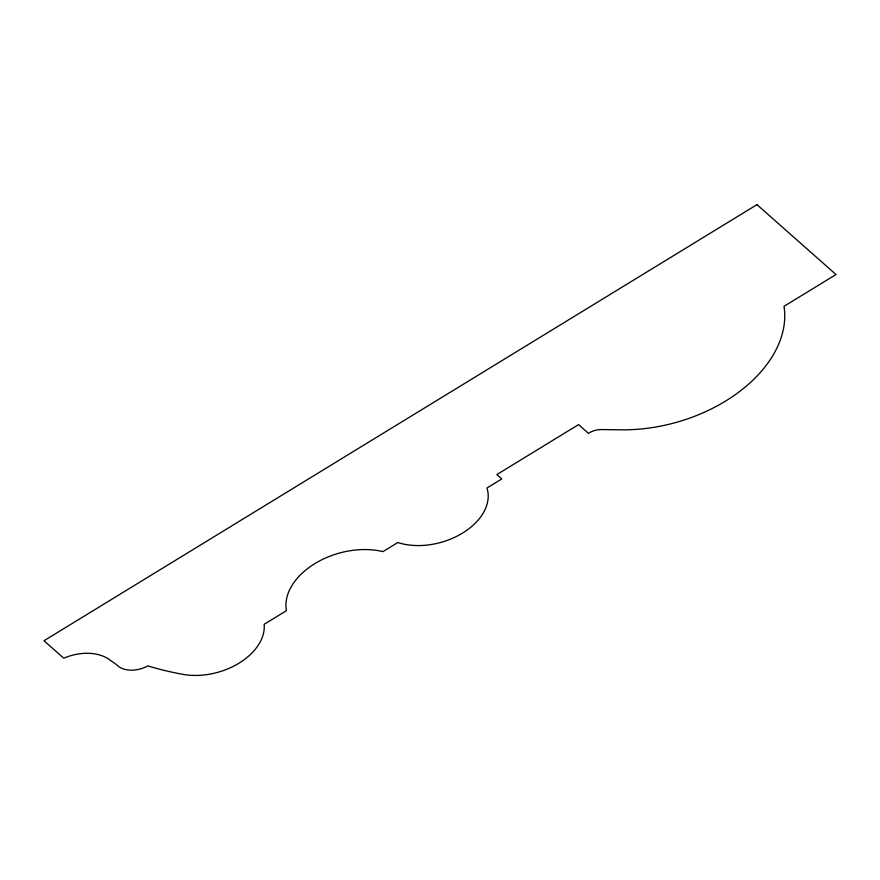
<?xml version="1.0" encoding="UTF-8"?>
<svg xmlns="http://www.w3.org/2000/svg" width="880" height="880" viewBox="0 0 880 880"><rect width="100%" height="100%" fill="white"/><g stroke="black" fill="none" stroke-linecap="round" stroke-linejoin="round"><path stroke-width="1.32" d="M756.965 204.644L44 640.739L63.756 658.207A39.875 26.367 -15.7 0 1 108.097 658.735L116.677 664.752A22.913 15.147 -15.7 0 0 147.84 665.885A313.17 207.097 -15.7 0 0 182.457 674.267A57.816 38.236 -15.7 0 0 239.008 663.168A57.816 38.236 -15.7 0 0 264.143 624.305L286.429 610.676A66.198 43.78 -15.7 0 1 314.853 563.607A66.198 43.78 -15.7 0 1 382.976 551.617L397.826 542.531A58.784 38.874 -15.7 0 0 462.528 533.093A58.784 38.874 -15.7 0 0 486.948 488.026L501.798 478.94L496.859 474.573L578.556 424.6L588.434 433.334A15.862 10.494 -15.7 0 1 601.282 429.572L621.159 429.825A135.476 89.584 -15.7 0 0 784.014 306.317L836 274.527L756.965 204.644"/></g></svg>
